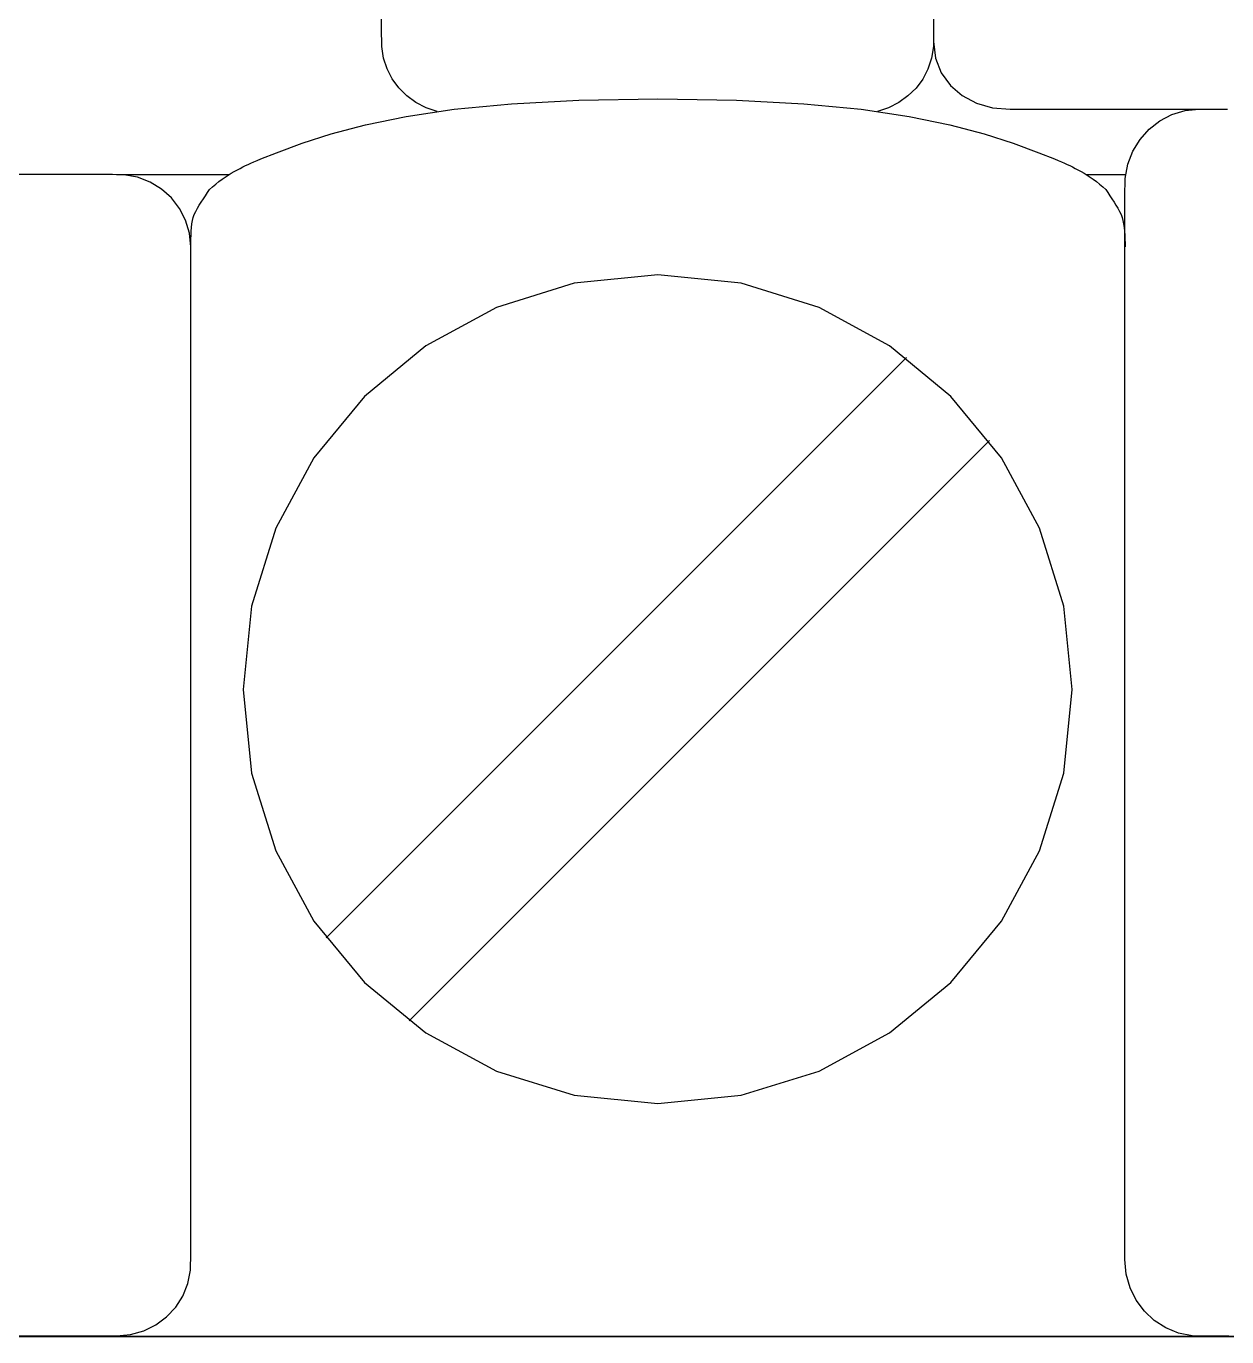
# Model space of a CAD drawing. Extents: x 1 to 47.7, y 0.2 to 35.
# Drawn here: x 36.616 to 37.101, y 10.971 to 11.5 of the extents above; entities that cross this region are included whole.
import ezdxf

# ---------------------------------------------------------------- set-up
doc = ezdxf.new("R2010")
doc.units = 0
doc.header["$MEASUREMENT"] = 0
for name, color, linetype in [('5_1___24__TARGET_LEDS___12', 7, 'CONTINUOUS'), ('6_1__EMPTY_IO_BOARD_POSITI', 7, 'CONTINUOUS'), ('6_2___8__INDEPENDENT_INPUT', 7, 'CONTINUOUS'), ('6_3___8__OPTOISO_INDEPENDE', 7, 'CONTINUOUS'), ('6_4___24__OPTOISO_INDEPEND', 7, 'CONTINUOUS'), ('6_5___8__INDEPENDENT_INPUT', 7, 'CONTINUOUS'), ('6_6___8__INDEPENDENT_INPUT', 7, 'CONTINUOUS'), ('6_7___8__OPTOISO_INDEPENDE', 7, 'CONTINUOUS'), ('6_8___8__OPTOISO_INDEPENDE', 7, 'CONTINUOUS')]:
    doc.layers.add(name, color=color, linetype=linetype)

msp = doc.modelspace()

# ---------------------------------------------------------------- linework, layer by layer
at = {"layer": '5_1___24__TARGET_LEDS___12'}
for points in [[(36.78195, 11.46545), (36.77751, 11.46695), (36.77342, 11.46907), (36.76974, 11.47175), (36.76653, 11.47495), (36.76385, 11.47859), (36.76176, 11.48262), (36.76032, 11.48699), (36.7596, 11.49163), (36.75953, 11.49912), (36.75953, 11.53136)], [(36.98238, 11.53136), (36.98238, 11.49912), (36.9823, 11.49161), (36.98158, 11.48695), (36.98013, 11.48257), (36.97802, 11.47853), (36.97531, 11.47488), (36.97206, 11.4717), (36.96834, 11.46902), (36.96421, 11.46692), (36.95973, 11.46545)], [(36.98238, 11.4937), (36.98319, 11.48694), (36.98552, 11.48099), (36.98916, 11.47593), (36.99394, 11.47186), (36.99967, 11.46884), (37.00617, 11.46697), (37.01325, 11.46633), (37.01749, 11.46633), (37.02841, 11.46633), (37.04334, 11.46633), (37.05961, 11.46633), (37.07454, 11.46633), (37.08546, 11.46633), (37.08969, 11.46633)], [(36.68253, 11.41079), (36.68254, 11.41229), (36.68256, 11.41385), (36.68261, 11.41546), (36.68269, 11.41706), (36.68281, 11.41862), (36.68298, 11.4201), (36.68321, 11.42147), (36.6835, 11.4227), (36.68392, 11.42384), (36.68452, 11.42508), (36.68521, 11.42634), (36.68596, 11.4276), (36.68677, 11.42887), (36.68761, 11.43014), (36.68845, 11.43141), (36.68928, 11.43267), (36.69007, 11.43392), (36.6913, 11.43508), (36.69261, 11.43614), (36.69389, 11.43713), (36.69515, 11.43806), (36.69639, 11.43893), (36.69762, 11.43974), (36.69885, 11.44049), (36.70008, 11.4412), (36.70132, 11.44187), (36.70249, 11.44248), (36.70358, 11.44305), (36.70464, 11.44357), (36.7057, 11.44408), (36.70681, 11.44459), (36.70801, 11.44512), (36.70934, 11.44568), (36.71084, 11.4463), (36.71715, 11.44878), (36.72743, 11.45259), (36.73922, 11.45641), (36.75304, 11.46008), (36.76942, 11.46343), (36.78888, 11.46632), (36.81195, 11.46858), (36.83915, 11.47005), (36.87101, 11.47057), (36.90287, 11.47005), (36.93007, 11.46858), (36.95314, 11.46632), (36.97259, 11.46343), (36.98897, 11.46008), (37.00279, 11.45641), (37.01457, 11.45259), (37.02485, 11.44878), (37.03117, 11.4463), (37.03267, 11.44568), (37.034, 11.44512), (37.03519, 11.44459), (37.0363, 11.44408), (37.03737, 11.44357), (37.03843, 11.44305), (37.03952, 11.44248), (37.04069, 11.44187), (37.04192, 11.4412), (37.04315, 11.44049), (37.04438, 11.43974), (37.04562, 11.43893), (37.04686, 11.43806), (37.04812, 11.43713), (37.0494, 11.43614), (37.05071, 11.43508), (37.05194, 11.43392), (37.05273, 11.43267), (37.05356, 11.43141), (37.0544, 11.43014), (37.05524, 11.42887), (37.05604, 11.4276), (37.0568, 11.42634), (37.05749, 11.42508), (37.05808, 11.42384), (37.05851, 11.4227), (37.05882, 11.42147), (37.05907, 11.4201), (37.05928, 11.41862), (37.05944, 11.41706), (37.05955, 11.41546), (37.05963, 11.41385), (37.05968, 11.41229), (37.05969, 11.41079)], [(37.10156, 10.9711), (37.1003, 10.9711), (37.0985, 10.9711), (37.0964, 10.9711), (37.09423, 10.9711), (37.09225, 10.9711), (37.09069, 10.9711), (37.08979, 10.9711), (37.08678, 10.97124), (37.08124, 10.97234), (37.07612, 10.97442), (37.07151, 10.9774), (37.06751, 10.98116), (37.06423, 10.9856), (37.06176, 10.99062), (37.06021, 10.99613), (37.05966, 11.002), (37.05966, 11.01859), (37.05966, 11.0627), (37.05966, 11.12586), (37.05966, 11.19962), (37.05966, 11.27549), (37.05966, 11.345), (37.05966, 11.3997), (37.05966, 11.43111), (37.0598, 11.43841), (37.06086, 11.44411), (37.06289, 11.44938), (37.06578, 11.45413), (37.06943, 11.45825), (37.07375, 11.46163), (37.07862, 11.46417), (37.08396, 11.46577), (37.08967, 11.46633), (37.09014, 11.46633), (37.0914, 11.46633), (37.0932, 11.46633), (37.09531, 11.46633), (37.09747, 11.46633), (37.09946, 11.46633), (37.10102, 11.46633)], [(36.606, 10.97128), (36.62974, 10.97128), (36.64631, 10.97128), (36.65254, 10.97128), (36.65824, 10.97181), (36.66358, 10.97332), (36.66846, 10.97573), (36.67277, 10.97893), (36.67642, 10.98282), (36.67931, 10.98731), (36.68134, 10.99231), (36.6824, 10.9977), (36.68253, 11.00461), (36.68253, 11.03434), (36.68253, 11.08611), (36.68253, 11.15192), (36.68253, 11.22373), (36.68253, 11.29354), (36.68253, 11.35333), (36.68253, 11.39509), (36.68253, 11.41079), (36.68199, 11.41635), (36.68044, 11.42156), (36.67797, 11.42631), (36.67468, 11.43052), (36.67069, 11.43408), (36.66608, 11.43689), (36.66096, 11.43886), (36.65543, 11.4399), (36.65092, 11.44003), (36.63912, 11.44003), (36.61857, 11.44003), (36.59245, 11.44003)], [(36.65254, 11.44003), (36.69809, 11.44003)], [(37.0439, 11.44003), (37.05969, 11.44003)], [(36.73723, 11.13184), (36.9715, 11.36611)], [(36.77066, 11.09842), (37.00492, 11.33269)], [(36.03925, 10.9711), (36.16509, 10.9711), (36.28646, 10.9711), (36.40295, 10.9711), (36.51408, 10.9711), (36.61943, 10.9711), (36.71854, 10.9711), (36.81096, 10.9711), (36.89627, 10.9711), (36.9361, 10.9711), (36.97399, 10.9711), (37.00988, 10.9711), (37.04371, 10.9711), (37.07542, 10.9711), (37.10496, 10.9711)]]:
    msp.add_lwpolyline(points, dxfattribs=at)
msp.add_lwpolyline([(36.70365, 11.23208), (36.70705, 11.19839), (36.7168, 11.16703), (36.73224, 11.13865), (36.75268, 11.11392), (36.77745, 11.09353), (36.80589, 11.07813), (36.83733, 11.0684), (36.87108, 11.065), (36.90478, 11.0684), (36.93617, 11.07813), (36.96458, 11.09353), (36.98934, 11.11392), (37.00977, 11.13865), (37.02519, 11.16703), (37.03494, 11.19839), (37.03834, 11.23208), (37.03494, 11.26578), (37.02519, 11.2972), (37.00977, 11.32564), (36.98934, 11.35043), (36.96458, 11.37089), (36.93617, 11.38635), (36.90478, 11.39612), (36.87108, 11.39953), (36.83733, 11.39612), (36.80589, 11.38635), (36.77745, 11.37089), (36.75268, 11.35043), (36.73224, 11.32564), (36.7168, 11.2972), (36.70705, 11.26578)], close=True, dxfattribs=at)
at = {"layer": '6_1__EMPTY_IO_BOARD_POSITI'}
msp.add_lwpolyline([(37.13742, 10.97086), (37.09912, 10.97086), (37.05647, 10.97086), (37.00963, 10.97086), (36.95874, 10.97086), (36.90396, 10.97086), (36.84544, 10.97086), (36.78334, 10.97086), (36.7178, 10.97086), (36.64899, 10.97086), (36.57705, 10.97086), (36.50214, 10.97086), (36.4244, 10.97086), (36.344, 10.97086), (36.26109, 10.97086), (36.17581, 10.97086), (36.08833, 10.97086)], dxfattribs=at)
at = {"layer": '6_2___8__INDEPENDENT_INPUT'}
for points in [[(36.78195, 11.46545), (36.77751, 11.46695), (36.77342, 11.46907), (36.76974, 11.47175), (36.76653, 11.47495), (36.76385, 11.47859), (36.76176, 11.48262), (36.76032, 11.48699), (36.7596, 11.49163), (36.75953, 11.49912), (36.75953, 11.53136)], [(36.98238, 11.53136), (36.98238, 11.49912), (36.9823, 11.49161), (36.98158, 11.48695), (36.98013, 11.48257), (36.97802, 11.47853), (36.97531, 11.47488), (36.97206, 11.4717), (36.96834, 11.46902), (36.96421, 11.46692), (36.95973, 11.46545)], [(36.98238, 11.4937), (36.98319, 11.48694), (36.98552, 11.48099), (36.98916, 11.47593), (36.99394, 11.47186), (36.99967, 11.46884), (37.00617, 11.46697), (37.01325, 11.46633), (37.01749, 11.46633), (37.02841, 11.46633), (37.04334, 11.46633), (37.05961, 11.46633), (37.07454, 11.46633), (37.08546, 11.46633), (37.08969, 11.46633)], [(36.68253, 11.41079), (36.68254, 11.41229), (36.68256, 11.41385), (36.68261, 11.41546), (36.68269, 11.41706), (36.68281, 11.41862), (36.68298, 11.4201), (36.68321, 11.42147), (36.6835, 11.4227), (36.68392, 11.42384), (36.68452, 11.42508), (36.68521, 11.42634), (36.68596, 11.4276), (36.68677, 11.42887), (36.68761, 11.43014), (36.68845, 11.43141), (36.68928, 11.43267), (36.69007, 11.43392), (36.6913, 11.43508), (36.69261, 11.43614), (36.69389, 11.43713), (36.69515, 11.43806), (36.69639, 11.43893), (36.69762, 11.43974), (36.69885, 11.44049), (36.70008, 11.4412), (36.70132, 11.44187), (36.70249, 11.44248), (36.70358, 11.44305), (36.70464, 11.44357), (36.7057, 11.44408), (36.70681, 11.44459), (36.70801, 11.44512), (36.70934, 11.44568), (36.71084, 11.4463), (36.71715, 11.44878), (36.72743, 11.45259), (36.73922, 11.45641), (36.75304, 11.46008), (36.76942, 11.46343), (36.78888, 11.46632), (36.81195, 11.46858), (36.83915, 11.47005), (36.87101, 11.47057), (36.90287, 11.47005), (36.93007, 11.46858), (36.95314, 11.46632), (36.97259, 11.46343), (36.98897, 11.46008), (37.00279, 11.45641), (37.01457, 11.45259), (37.02485, 11.44878), (37.03117, 11.4463), (37.03267, 11.44568), (37.034, 11.44512), (37.03519, 11.44459), (37.0363, 11.44408), (37.03737, 11.44357), (37.03843, 11.44305), (37.03952, 11.44248), (37.04069, 11.44187), (37.04192, 11.4412), (37.04315, 11.44049), (37.04438, 11.43974), (37.04562, 11.43893), (37.04686, 11.43806), (37.04812, 11.43713), (37.0494, 11.43614), (37.05071, 11.43508), (37.05194, 11.43392), (37.05273, 11.43267), (37.05356, 11.43141), (37.0544, 11.43014), (37.05524, 11.42887), (37.05604, 11.4276), (37.0568, 11.42634), (37.05749, 11.42508), (37.05808, 11.42384), (37.05851, 11.4227), (37.05882, 11.42147), (37.05907, 11.4201), (37.05928, 11.41862), (37.05944, 11.41706), (37.05955, 11.41546), (37.05963, 11.41385), (37.05968, 11.41229), (37.05969, 11.41079)], [(37.10156, 10.9711), (37.1003, 10.9711), (37.0985, 10.9711), (37.0964, 10.9711), (37.09423, 10.9711), (37.09225, 10.9711), (37.09069, 10.9711), (37.08979, 10.9711), (37.08678, 10.97124), (37.08124, 10.97234), (37.07612, 10.97442), (37.07151, 10.9774), (37.06751, 10.98116), (37.06423, 10.9856), (37.06176, 10.99062), (37.06021, 10.99613), (37.05966, 11.002), (37.05966, 11.01859), (37.05966, 11.0627), (37.05966, 11.12586), (37.05966, 11.19962), (37.05966, 11.27549), (37.05966, 11.345), (37.05966, 11.3997), (37.05966, 11.43111), (37.0598, 11.43841), (37.06086, 11.44411), (37.06289, 11.44938), (37.06578, 11.45413), (37.06943, 11.45825), (37.07375, 11.46163), (37.07862, 11.46417), (37.08396, 11.46577), (37.08967, 11.46633), (37.09014, 11.46633), (37.0914, 11.46633), (37.0932, 11.46633), (37.09531, 11.46633), (37.09747, 11.46633), (37.09946, 11.46633), (37.10102, 11.46633)], [(36.606, 10.97128), (36.62974, 10.97128), (36.64631, 10.97128), (36.65254, 10.97128), (36.65824, 10.97181), (36.66358, 10.97332), (36.66846, 10.97573), (36.67277, 10.97893), (36.67642, 10.98282), (36.67931, 10.98731), (36.68134, 10.99231), (36.6824, 10.9977), (36.68253, 11.00461), (36.68253, 11.03434), (36.68253, 11.08611), (36.68253, 11.15192), (36.68253, 11.22373), (36.68253, 11.29354), (36.68253, 11.35333), (36.68253, 11.39509), (36.68253, 11.41079), (36.68199, 11.41635), (36.68044, 11.42156), (36.67797, 11.42631), (36.67468, 11.43052), (36.67069, 11.43408), (36.66608, 11.43689), (36.66096, 11.43886), (36.65543, 11.4399), (36.65092, 11.44003), (36.63912, 11.44003), (36.61857, 11.44003), (36.59245, 11.44003)], [(36.65254, 11.44003), (36.69809, 11.44003)], [(37.0439, 11.44003), (37.05969, 11.44003)], [(36.73723, 11.13184), (36.9715, 11.36611)], [(36.77066, 11.09842), (37.00492, 11.33269)], [(36.03925, 10.9711), (36.16509, 10.9711), (36.28646, 10.9711), (36.40295, 10.9711), (36.51408, 10.9711), (36.61943, 10.9711), (36.71854, 10.9711), (36.81096, 10.9711), (36.89627, 10.9711), (36.9361, 10.9711), (36.97399, 10.9711), (37.00988, 10.9711), (37.04371, 10.9711), (37.07542, 10.9711), (37.10496, 10.9711)]]:
    msp.add_lwpolyline(points, dxfattribs=at)
msp.add_lwpolyline([(36.70365, 11.23208), (36.70705, 11.19839), (36.7168, 11.16703), (36.73224, 11.13865), (36.75268, 11.11392), (36.77745, 11.09353), (36.80589, 11.07813), (36.83733, 11.0684), (36.87108, 11.065), (36.90478, 11.0684), (36.93617, 11.07813), (36.96458, 11.09353), (36.98934, 11.11392), (37.00977, 11.13865), (37.02519, 11.16703), (37.03494, 11.19839), (37.03834, 11.23208), (37.03494, 11.26578), (37.02519, 11.2972), (37.00977, 11.32564), (36.98934, 11.35043), (36.96458, 11.37089), (36.93617, 11.38635), (36.90478, 11.39612), (36.87108, 11.39953), (36.83733, 11.39612), (36.80589, 11.38635), (36.77745, 11.37089), (36.75268, 11.35043), (36.73224, 11.32564), (36.7168, 11.2972), (36.70705, 11.26578)], close=True, dxfattribs=at)
at = {"layer": '6_3___8__OPTOISO_INDEPENDE'}
for points in [[(36.78195, 11.46545), (36.77751, 11.46695), (36.77342, 11.46907), (36.76974, 11.47175), (36.76653, 11.47495), (36.76385, 11.47859), (36.76176, 11.48262), (36.76032, 11.48699), (36.7596, 11.49163), (36.75953, 11.49912), (36.75953, 11.53136)], [(36.98238, 11.53136), (36.98238, 11.49912), (36.9823, 11.49161), (36.98158, 11.48695), (36.98013, 11.48257), (36.97802, 11.47853), (36.97531, 11.47488), (36.97206, 11.4717), (36.96834, 11.46902), (36.96421, 11.46692), (36.95973, 11.46545)], [(36.98238, 11.4937), (36.98319, 11.48694), (36.98552, 11.48099), (36.98916, 11.47593), (36.99394, 11.47186), (36.99967, 11.46884), (37.00617, 11.46697), (37.01325, 11.46633), (37.01749, 11.46633), (37.02841, 11.46633), (37.04334, 11.46633), (37.05961, 11.46633), (37.07454, 11.46633), (37.08546, 11.46633), (37.08969, 11.46633)], [(36.68253, 11.41079), (36.68254, 11.41229), (36.68256, 11.41385), (36.68261, 11.41546), (36.68269, 11.41706), (36.68281, 11.41862), (36.68298, 11.4201), (36.68321, 11.42147), (36.6835, 11.4227), (36.68392, 11.42384), (36.68452, 11.42508), (36.68521, 11.42634), (36.68596, 11.4276), (36.68677, 11.42887), (36.68761, 11.43014), (36.68845, 11.43141), (36.68928, 11.43267), (36.69007, 11.43392), (36.6913, 11.43508), (36.69261, 11.43614), (36.69389, 11.43713), (36.69515, 11.43806), (36.69639, 11.43893), (36.69762, 11.43974), (36.69885, 11.44049), (36.70008, 11.4412), (36.70132, 11.44187), (36.70249, 11.44248), (36.70358, 11.44305), (36.70464, 11.44357), (36.7057, 11.44408), (36.70681, 11.44459), (36.70801, 11.44512), (36.70934, 11.44568), (36.71084, 11.4463), (36.71715, 11.44878), (36.72743, 11.45259), (36.73922, 11.45641), (36.75304, 11.46008), (36.76942, 11.46343), (36.78888, 11.46632), (36.81195, 11.46858), (36.83915, 11.47005), (36.87101, 11.47057), (36.90287, 11.47005), (36.93007, 11.46858), (36.95314, 11.46632), (36.97259, 11.46343), (36.98897, 11.46008), (37.00279, 11.45641), (37.01457, 11.45259), (37.02485, 11.44878), (37.03117, 11.4463), (37.03267, 11.44568), (37.034, 11.44512), (37.03519, 11.44459), (37.0363, 11.44408), (37.03737, 11.44357), (37.03843, 11.44305), (37.03952, 11.44248), (37.04069, 11.44187), (37.04192, 11.4412), (37.04315, 11.44049), (37.04438, 11.43974), (37.04562, 11.43893), (37.04686, 11.43806), (37.04812, 11.43713), (37.0494, 11.43614), (37.05071, 11.43508), (37.05194, 11.43392), (37.05273, 11.43267), (37.05356, 11.43141), (37.0544, 11.43014), (37.05524, 11.42887), (37.05604, 11.4276), (37.0568, 11.42634), (37.05749, 11.42508), (37.05808, 11.42384), (37.05851, 11.4227), (37.05882, 11.42147), (37.05907, 11.4201), (37.05928, 11.41862), (37.05944, 11.41706), (37.05955, 11.41546), (37.05963, 11.41385), (37.05968, 11.41229), (37.05969, 11.41079)], [(37.10156, 10.9711), (37.1003, 10.9711), (37.0985, 10.9711), (37.0964, 10.9711), (37.09423, 10.9711), (37.09225, 10.9711), (37.09069, 10.9711), (37.08979, 10.9711), (37.08678, 10.97124), (37.08124, 10.97234), (37.07612, 10.97442), (37.07151, 10.9774), (37.06751, 10.98116), (37.06423, 10.9856), (37.06176, 10.99062), (37.06021, 10.99613), (37.05966, 11.002), (37.05966, 11.01859), (37.05966, 11.0627), (37.05966, 11.12586), (37.05966, 11.19962), (37.05966, 11.27549), (37.05966, 11.345), (37.05966, 11.3997), (37.05966, 11.43111), (37.0598, 11.43841), (37.06086, 11.44411), (37.06289, 11.44938), (37.06578, 11.45413), (37.06943, 11.45825), (37.07375, 11.46163), (37.07862, 11.46417), (37.08396, 11.46577), (37.08967, 11.46633), (37.09014, 11.46633), (37.0914, 11.46633), (37.0932, 11.46633), (37.09531, 11.46633), (37.09747, 11.46633), (37.09946, 11.46633), (37.10102, 11.46633)], [(36.606, 10.97128), (36.62974, 10.97128), (36.64631, 10.97128), (36.65254, 10.97128), (36.65824, 10.97181), (36.66358, 10.97332), (36.66846, 10.97573), (36.67277, 10.97893), (36.67642, 10.98282), (36.67931, 10.98731), (36.68134, 10.99231), (36.6824, 10.9977), (36.68253, 11.00461), (36.68253, 11.03434), (36.68253, 11.08611), (36.68253, 11.15192), (36.68253, 11.22373), (36.68253, 11.29354), (36.68253, 11.35333), (36.68253, 11.39509), (36.68253, 11.41079), (36.68199, 11.41635), (36.68044, 11.42156), (36.67797, 11.42631), (36.67468, 11.43052), (36.67069, 11.43408), (36.66608, 11.43689), (36.66096, 11.43886), (36.65543, 11.4399), (36.65092, 11.44003), (36.63912, 11.44003), (36.61857, 11.44003), (36.59245, 11.44003)], [(36.65254, 11.44003), (36.69809, 11.44003)], [(37.0439, 11.44003), (37.05969, 11.44003)], [(36.73723, 11.13184), (36.9715, 11.36611)], [(36.77066, 11.09842), (37.00492, 11.33269)], [(36.03925, 10.9711), (36.16509, 10.9711), (36.28646, 10.9711), (36.40295, 10.9711), (36.51408, 10.9711), (36.61943, 10.9711), (36.71854, 10.9711), (36.81096, 10.9711), (36.89627, 10.9711), (36.9361, 10.9711), (36.97399, 10.9711), (37.00988, 10.9711), (37.04371, 10.9711), (37.07542, 10.9711), (37.10496, 10.9711)]]:
    msp.add_lwpolyline(points, dxfattribs=at)
msp.add_lwpolyline([(36.70365, 11.23208), (36.70705, 11.19839), (36.7168, 11.16703), (36.73224, 11.13865), (36.75268, 11.11392), (36.77745, 11.09353), (36.80589, 11.07813), (36.83733, 11.0684), (36.87108, 11.065), (36.90478, 11.0684), (36.93617, 11.07813), (36.96458, 11.09353), (36.98934, 11.11392), (37.00977, 11.13865), (37.02519, 11.16703), (37.03494, 11.19839), (37.03834, 11.23208), (37.03494, 11.26578), (37.02519, 11.2972), (37.00977, 11.32564), (36.98934, 11.35043), (36.96458, 11.37089), (36.93617, 11.38635), (36.90478, 11.39612), (36.87108, 11.39953), (36.83733, 11.39612), (36.80589, 11.38635), (36.77745, 11.37089), (36.75268, 11.35043), (36.73224, 11.32564), (36.7168, 11.2972), (36.70705, 11.26578)], close=True, dxfattribs=at)
at = {"layer": '6_4___24__OPTOISO_INDEPEND'}
for points in [[(36.78195, 11.46545), (36.77751, 11.46695), (36.77342, 11.46907), (36.76974, 11.47175), (36.76653, 11.47495), (36.76385, 11.47859), (36.76176, 11.48262), (36.76032, 11.48699), (36.7596, 11.49163), (36.75953, 11.49912), (36.75953, 11.53136)], [(36.98238, 11.53136), (36.98238, 11.49912), (36.9823, 11.49161), (36.98158, 11.48695), (36.98013, 11.48257), (36.97802, 11.47853), (36.97531, 11.47488), (36.97206, 11.4717), (36.96834, 11.46902), (36.96421, 11.46692), (36.95973, 11.46545)], [(36.98238, 11.4937), (36.98319, 11.48694), (36.98552, 11.48099), (36.98916, 11.47593), (36.99394, 11.47186), (36.99967, 11.46884), (37.00617, 11.46697), (37.01325, 11.46633), (37.01749, 11.46633), (37.02841, 11.46633), (37.04334, 11.46633), (37.05961, 11.46633), (37.07454, 11.46633), (37.08546, 11.46633), (37.08969, 11.46633)], [(36.68253, 11.41079), (36.68254, 11.41229), (36.68256, 11.41385), (36.68261, 11.41546), (36.68269, 11.41706), (36.68281, 11.41862), (36.68298, 11.4201), (36.68321, 11.42147), (36.6835, 11.4227), (36.68392, 11.42384), (36.68452, 11.42508), (36.68521, 11.42634), (36.68596, 11.4276), (36.68677, 11.42887), (36.68761, 11.43014), (36.68845, 11.43141), (36.68928, 11.43267), (36.69007, 11.43392), (36.6913, 11.43508), (36.69261, 11.43614), (36.69389, 11.43713), (36.69515, 11.43806), (36.69639, 11.43893), (36.69762, 11.43974), (36.69885, 11.44049), (36.70008, 11.4412), (36.70132, 11.44187), (36.70249, 11.44248), (36.70358, 11.44305), (36.70464, 11.44357), (36.7057, 11.44408), (36.70681, 11.44459), (36.70801, 11.44512), (36.70934, 11.44568), (36.71084, 11.4463), (36.71715, 11.44878), (36.72743, 11.45259), (36.73922, 11.45641), (36.75304, 11.46008), (36.76942, 11.46343), (36.78888, 11.46632), (36.81195, 11.46858), (36.83915, 11.47005), (36.87101, 11.47057), (36.90287, 11.47005), (36.93007, 11.46858), (36.95314, 11.46632), (36.97259, 11.46343), (36.98897, 11.46008), (37.00279, 11.45641), (37.01457, 11.45259), (37.02485, 11.44878), (37.03117, 11.4463), (37.03267, 11.44568), (37.034, 11.44512), (37.03519, 11.44459), (37.0363, 11.44408), (37.03737, 11.44357), (37.03843, 11.44305), (37.03952, 11.44248), (37.04069, 11.44187), (37.04192, 11.4412), (37.04315, 11.44049), (37.04438, 11.43974), (37.04562, 11.43893), (37.04686, 11.43806), (37.04812, 11.43713), (37.0494, 11.43614), (37.05071, 11.43508), (37.05194, 11.43392), (37.05273, 11.43267), (37.05356, 11.43141), (37.0544, 11.43014), (37.05524, 11.42887), (37.05604, 11.4276), (37.0568, 11.42634), (37.05749, 11.42508), (37.05808, 11.42384), (37.05851, 11.4227), (37.05882, 11.42147), (37.05907, 11.4201), (37.05928, 11.41862), (37.05944, 11.41706), (37.05955, 11.41546), (37.05963, 11.41385), (37.05968, 11.41229), (37.05969, 11.41079)], [(37.10156, 10.9711), (37.1003, 10.9711), (37.0985, 10.9711), (37.0964, 10.9711), (37.09423, 10.9711), (37.09225, 10.9711), (37.09069, 10.9711), (37.08979, 10.9711), (37.08678, 10.97124), (37.08124, 10.97234), (37.07612, 10.97442), (37.07151, 10.9774), (37.06751, 10.98116), (37.06423, 10.9856), (37.06176, 10.99062), (37.06021, 10.99613), (37.05966, 11.002), (37.05966, 11.01859), (37.05966, 11.0627), (37.05966, 11.12586), (37.05966, 11.19962), (37.05966, 11.27549), (37.05966, 11.345), (37.05966, 11.3997), (37.05966, 11.43111), (37.0598, 11.43841), (37.06086, 11.44411), (37.06289, 11.44938), (37.06578, 11.45413), (37.06943, 11.45825), (37.07375, 11.46163), (37.07862, 11.46417), (37.08396, 11.46577), (37.08967, 11.46633), (37.09014, 11.46633), (37.0914, 11.46633), (37.0932, 11.46633), (37.09531, 11.46633), (37.09747, 11.46633), (37.09946, 11.46633), (37.10102, 11.46633)], [(36.606, 10.97128), (36.62974, 10.97128), (36.64631, 10.97128), (36.65254, 10.97128), (36.65824, 10.97181), (36.66358, 10.97332), (36.66846, 10.97573), (36.67277, 10.97893), (36.67642, 10.98282), (36.67931, 10.98731), (36.68134, 10.99231), (36.6824, 10.9977), (36.68253, 11.00461), (36.68253, 11.03434), (36.68253, 11.08611), (36.68253, 11.15192), (36.68253, 11.22373), (36.68253, 11.29354), (36.68253, 11.35333), (36.68253, 11.39509), (36.68253, 11.41079), (36.68199, 11.41635), (36.68044, 11.42156), (36.67797, 11.42631), (36.67468, 11.43052), (36.67069, 11.43408), (36.66608, 11.43689), (36.66096, 11.43886), (36.65543, 11.4399), (36.65092, 11.44003), (36.63912, 11.44003), (36.61857, 11.44003), (36.59245, 11.44003)], [(36.65254, 11.44003), (36.69809, 11.44003)], [(37.0439, 11.44003), (37.05969, 11.44003)], [(36.73723, 11.13184), (36.9715, 11.36611)], [(36.77066, 11.09842), (37.00492, 11.33269)], [(36.03925, 10.9711), (36.16509, 10.9711), (36.28646, 10.9711), (36.40295, 10.9711), (36.51408, 10.9711), (36.61943, 10.9711), (36.71854, 10.9711), (36.81096, 10.9711), (36.89627, 10.9711), (36.9361, 10.9711), (36.97399, 10.9711), (37.00988, 10.9711), (37.04371, 10.9711), (37.07542, 10.9711), (37.10496, 10.9711)]]:
    msp.add_lwpolyline(points, dxfattribs=at)
msp.add_lwpolyline([(36.70365, 11.23208), (36.70705, 11.19839), (36.7168, 11.16703), (36.73224, 11.13865), (36.75268, 11.11392), (36.77745, 11.09353), (36.80589, 11.07813), (36.83733, 11.0684), (36.87108, 11.065), (36.90478, 11.0684), (36.93617, 11.07813), (36.96458, 11.09353), (36.98934, 11.11392), (37.00977, 11.13865), (37.02519, 11.16703), (37.03494, 11.19839), (37.03834, 11.23208), (37.03494, 11.26578), (37.02519, 11.2972), (37.00977, 11.32564), (36.98934, 11.35043), (36.96458, 11.37089), (36.93617, 11.38635), (36.90478, 11.39612), (36.87108, 11.39953), (36.83733, 11.39612), (36.80589, 11.38635), (36.77745, 11.37089), (36.75268, 11.35043), (36.73224, 11.32564), (36.7168, 11.2972), (36.70705, 11.26578)], close=True, dxfattribs=at)
at = {"layer": '6_5___8__INDEPENDENT_INPUT'}
for points in [[(36.78195, 11.46545), (36.77751, 11.46695), (36.77342, 11.46907), (36.76974, 11.47175), (36.76653, 11.47495), (36.76385, 11.47859), (36.76176, 11.48262), (36.76032, 11.48699), (36.7596, 11.49163), (36.75953, 11.49912), (36.75953, 11.53136)], [(36.98238, 11.53136), (36.98238, 11.49912), (36.9823, 11.49161), (36.98158, 11.48695), (36.98013, 11.48257), (36.97802, 11.47853), (36.97531, 11.47488), (36.97206, 11.4717), (36.96834, 11.46902), (36.96421, 11.46692), (36.95973, 11.46545)], [(36.98238, 11.4937), (36.98319, 11.48694), (36.98552, 11.48099), (36.98916, 11.47593), (36.99394, 11.47186), (36.99967, 11.46884), (37.00617, 11.46697), (37.01325, 11.46633), (37.01749, 11.46633), (37.02841, 11.46633), (37.04334, 11.46633), (37.05961, 11.46633), (37.07454, 11.46633), (37.08546, 11.46633), (37.08969, 11.46633)], [(36.68253, 11.41079), (36.68254, 11.41229), (36.68256, 11.41385), (36.68261, 11.41546), (36.68269, 11.41706), (36.68281, 11.41862), (36.68298, 11.4201), (36.68321, 11.42147), (36.6835, 11.4227), (36.68392, 11.42384), (36.68452, 11.42508), (36.68521, 11.42634), (36.68596, 11.4276), (36.68677, 11.42887), (36.68761, 11.43014), (36.68845, 11.43141), (36.68928, 11.43267), (36.69007, 11.43392), (36.6913, 11.43508), (36.69261, 11.43614), (36.69389, 11.43713), (36.69515, 11.43806), (36.69639, 11.43893), (36.69762, 11.43974), (36.69885, 11.44049), (36.70008, 11.4412), (36.70132, 11.44187), (36.70249, 11.44248), (36.70358, 11.44305), (36.70464, 11.44357), (36.7057, 11.44408), (36.70681, 11.44459), (36.70801, 11.44512), (36.70934, 11.44568), (36.71084, 11.4463), (36.71715, 11.44878), (36.72743, 11.45259), (36.73922, 11.45641), (36.75304, 11.46008), (36.76942, 11.46343), (36.78888, 11.46632), (36.81195, 11.46858), (36.83915, 11.47005), (36.87101, 11.47057), (36.90287, 11.47005), (36.93007, 11.46858), (36.95314, 11.46632), (36.97259, 11.46343), (36.98897, 11.46008), (37.00279, 11.45641), (37.01457, 11.45259), (37.02485, 11.44878), (37.03117, 11.4463), (37.03267, 11.44568), (37.034, 11.44512), (37.03519, 11.44459), (37.0363, 11.44408), (37.03737, 11.44357), (37.03843, 11.44305), (37.03952, 11.44248), (37.04069, 11.44187), (37.04192, 11.4412), (37.04315, 11.44049), (37.04438, 11.43974), (37.04562, 11.43893), (37.04686, 11.43806), (37.04812, 11.43713), (37.0494, 11.43614), (37.05071, 11.43508), (37.05194, 11.43392), (37.05273, 11.43267), (37.05356, 11.43141), (37.0544, 11.43014), (37.05524, 11.42887), (37.05604, 11.4276), (37.0568, 11.42634), (37.05749, 11.42508), (37.05808, 11.42384), (37.05851, 11.4227), (37.05882, 11.42147), (37.05907, 11.4201), (37.05928, 11.41862), (37.05944, 11.41706), (37.05955, 11.41546), (37.05963, 11.41385), (37.05968, 11.41229), (37.05969, 11.41079)], [(37.10156, 10.9711), (37.1003, 10.9711), (37.0985, 10.9711), (37.0964, 10.9711), (37.09423, 10.9711), (37.09225, 10.9711), (37.09069, 10.9711), (37.08979, 10.9711), (37.08678, 10.97124), (37.08124, 10.97234), (37.07612, 10.97442), (37.07151, 10.9774), (37.06751, 10.98116), (37.06423, 10.9856), (37.06176, 10.99062), (37.06021, 10.99613), (37.05966, 11.002), (37.05966, 11.01859), (37.05966, 11.0627), (37.05966, 11.12586), (37.05966, 11.19962), (37.05966, 11.27549), (37.05966, 11.345), (37.05966, 11.3997), (37.05966, 11.43111), (37.0598, 11.43841), (37.06086, 11.44411), (37.06289, 11.44938), (37.06578, 11.45413), (37.06943, 11.45825), (37.07375, 11.46163), (37.07862, 11.46417), (37.08396, 11.46577), (37.08967, 11.46633), (37.09014, 11.46633), (37.0914, 11.46633), (37.0932, 11.46633), (37.09531, 11.46633), (37.09747, 11.46633), (37.09946, 11.46633), (37.10102, 11.46633)], [(36.606, 10.97128), (36.62974, 10.97128), (36.64631, 10.97128), (36.65254, 10.97128), (36.65824, 10.97181), (36.66358, 10.97332), (36.66846, 10.97573), (36.67277, 10.97893), (36.67642, 10.98282), (36.67931, 10.98731), (36.68134, 10.99231), (36.6824, 10.9977), (36.68253, 11.00461), (36.68253, 11.03434), (36.68253, 11.08611), (36.68253, 11.15192), (36.68253, 11.22373), (36.68253, 11.29354), (36.68253, 11.35333), (36.68253, 11.39509), (36.68253, 11.41079), (36.68199, 11.41635), (36.68044, 11.42156), (36.67797, 11.42631), (36.67468, 11.43052), (36.67069, 11.43408), (36.66608, 11.43689), (36.66096, 11.43886), (36.65543, 11.4399), (36.65092, 11.44003), (36.63912, 11.44003), (36.61857, 11.44003), (36.59245, 11.44003)], [(36.65254, 11.44003), (36.69809, 11.44003)], [(37.0439, 11.44003), (37.05969, 11.44003)], [(36.73723, 11.13184), (36.9715, 11.36611)], [(36.77066, 11.09842), (37.00492, 11.33269)], [(36.03925, 10.9711), (36.16509, 10.9711), (36.28646, 10.9711), (36.40295, 10.9711), (36.51408, 10.9711), (36.61943, 10.9711), (36.71854, 10.9711), (36.81096, 10.9711), (36.89627, 10.9711), (36.9361, 10.9711), (36.97399, 10.9711), (37.00988, 10.9711), (37.04371, 10.9711), (37.07542, 10.9711), (37.10496, 10.9711)]]:
    msp.add_lwpolyline(points, dxfattribs=at)
msp.add_lwpolyline([(36.70365, 11.23208), (36.70705, 11.19839), (36.7168, 11.16703), (36.73224, 11.13865), (36.75268, 11.11392), (36.77745, 11.09353), (36.80589, 11.07813), (36.83733, 11.0684), (36.87108, 11.065), (36.90478, 11.0684), (36.93617, 11.07813), (36.96458, 11.09353), (36.98934, 11.11392), (37.00977, 11.13865), (37.02519, 11.16703), (37.03494, 11.19839), (37.03834, 11.23208), (37.03494, 11.26578), (37.02519, 11.2972), (37.00977, 11.32564), (36.98934, 11.35043), (36.96458, 11.37089), (36.93617, 11.38635), (36.90478, 11.39612), (36.87108, 11.39953), (36.83733, 11.39612), (36.80589, 11.38635), (36.77745, 11.37089), (36.75268, 11.35043), (36.73224, 11.32564), (36.7168, 11.2972), (36.70705, 11.26578)], close=True, dxfattribs=at)
at = {"layer": '6_6___8__INDEPENDENT_INPUT'}
for points in [[(36.78195, 11.46545), (36.77751, 11.46695), (36.77342, 11.46907), (36.76974, 11.47175), (36.76653, 11.47495), (36.76385, 11.47859), (36.76176, 11.48262), (36.76032, 11.48699), (36.7596, 11.49163), (36.75953, 11.49912), (36.75953, 11.53136)], [(36.98238, 11.53136), (36.98238, 11.49912), (36.9823, 11.49161), (36.98158, 11.48695), (36.98013, 11.48257), (36.97802, 11.47853), (36.97531, 11.47488), (36.97206, 11.4717), (36.96834, 11.46902), (36.96421, 11.46692), (36.95973, 11.46545)], [(36.98238, 11.4937), (36.98319, 11.48694), (36.98552, 11.48099), (36.98916, 11.47593), (36.99394, 11.47186), (36.99967, 11.46884), (37.00617, 11.46697), (37.01325, 11.46633), (37.01749, 11.46633), (37.02841, 11.46633), (37.04334, 11.46633), (37.05961, 11.46633), (37.07454, 11.46633), (37.08546, 11.46633), (37.08969, 11.46633)], [(36.68253, 11.41079), (36.68254, 11.41229), (36.68256, 11.41385), (36.68261, 11.41546), (36.68269, 11.41706), (36.68281, 11.41862), (36.68298, 11.4201), (36.68321, 11.42147), (36.6835, 11.4227), (36.68392, 11.42384), (36.68452, 11.42508), (36.68521, 11.42634), (36.68596, 11.4276), (36.68677, 11.42887), (36.68761, 11.43014), (36.68845, 11.43141), (36.68928, 11.43267), (36.69007, 11.43392), (36.6913, 11.43508), (36.69261, 11.43614), (36.69389, 11.43713), (36.69515, 11.43806), (36.69639, 11.43893), (36.69762, 11.43974), (36.69885, 11.44049), (36.70008, 11.4412), (36.70132, 11.44187), (36.70249, 11.44248), (36.70358, 11.44305), (36.70464, 11.44357), (36.7057, 11.44408), (36.70681, 11.44459), (36.70801, 11.44512), (36.70934, 11.44568), (36.71084, 11.4463), (36.71715, 11.44878), (36.72743, 11.45259), (36.73922, 11.45641), (36.75304, 11.46008), (36.76942, 11.46343), (36.78888, 11.46632), (36.81195, 11.46858), (36.83915, 11.47005), (36.87101, 11.47057), (36.90287, 11.47005), (36.93007, 11.46858), (36.95314, 11.46632), (36.97259, 11.46343), (36.98897, 11.46008), (37.00279, 11.45641), (37.01457, 11.45259), (37.02485, 11.44878), (37.03117, 11.4463), (37.03267, 11.44568), (37.034, 11.44512), (37.03519, 11.44459), (37.0363, 11.44408), (37.03737, 11.44357), (37.03843, 11.44305), (37.03952, 11.44248), (37.04069, 11.44187), (37.04192, 11.4412), (37.04315, 11.44049), (37.04438, 11.43974), (37.04562, 11.43893), (37.04686, 11.43806), (37.04812, 11.43713), (37.0494, 11.43614), (37.05071, 11.43508), (37.05194, 11.43392), (37.05273, 11.43267), (37.05356, 11.43141), (37.0544, 11.43014), (37.05524, 11.42887), (37.05604, 11.4276), (37.0568, 11.42634), (37.05749, 11.42508), (37.05808, 11.42384), (37.05851, 11.4227), (37.05882, 11.42147), (37.05907, 11.4201), (37.05928, 11.41862), (37.05944, 11.41706), (37.05955, 11.41546), (37.05963, 11.41385), (37.05968, 11.41229), (37.05969, 11.41079)], [(37.10156, 10.9711), (37.1003, 10.9711), (37.0985, 10.9711), (37.0964, 10.9711), (37.09423, 10.9711), (37.09225, 10.9711), (37.09069, 10.9711), (37.08979, 10.9711), (37.08678, 10.97124), (37.08124, 10.97234), (37.07612, 10.97442), (37.07151, 10.9774), (37.06751, 10.98116), (37.06423, 10.9856), (37.06176, 10.99062), (37.06021, 10.99613), (37.05966, 11.002), (37.05966, 11.01859), (37.05966, 11.0627), (37.05966, 11.12586), (37.05966, 11.19962), (37.05966, 11.27549), (37.05966, 11.345), (37.05966, 11.3997), (37.05966, 11.43111), (37.0598, 11.43841), (37.06086, 11.44411), (37.06289, 11.44938), (37.06578, 11.45413), (37.06943, 11.45825), (37.07375, 11.46163), (37.07862, 11.46417), (37.08396, 11.46577), (37.08967, 11.46633), (37.09014, 11.46633), (37.0914, 11.46633), (37.0932, 11.46633), (37.09531, 11.46633), (37.09747, 11.46633), (37.09946, 11.46633), (37.10102, 11.46633)], [(36.606, 10.97128), (36.62974, 10.97128), (36.64631, 10.97128), (36.65254, 10.97128), (36.65824, 10.97181), (36.66358, 10.97332), (36.66846, 10.97573), (36.67277, 10.97893), (36.67642, 10.98282), (36.67931, 10.98731), (36.68134, 10.99231), (36.6824, 10.9977), (36.68253, 11.00461), (36.68253, 11.03434), (36.68253, 11.08611), (36.68253, 11.15192), (36.68253, 11.22373), (36.68253, 11.29354), (36.68253, 11.35333), (36.68253, 11.39509), (36.68253, 11.41079), (36.68199, 11.41635), (36.68044, 11.42156), (36.67797, 11.42631), (36.67468, 11.43052), (36.67069, 11.43408), (36.66608, 11.43689), (36.66096, 11.43886), (36.65543, 11.4399), (36.65092, 11.44003), (36.63912, 11.44003), (36.61857, 11.44003), (36.59245, 11.44003)], [(36.65254, 11.44003), (36.69809, 11.44003)], [(37.0439, 11.44003), (37.05969, 11.44003)], [(36.73723, 11.13184), (36.9715, 11.36611)], [(36.77066, 11.09842), (37.00492, 11.33269)], [(36.03925, 10.9711), (36.16509, 10.9711), (36.28646, 10.9711), (36.40295, 10.9711), (36.51408, 10.9711), (36.61943, 10.9711), (36.71854, 10.9711), (36.81096, 10.9711), (36.89627, 10.9711), (36.9361, 10.9711), (36.97399, 10.9711), (37.00988, 10.9711), (37.04371, 10.9711), (37.07542, 10.9711), (37.10496, 10.9711)]]:
    msp.add_lwpolyline(points, dxfattribs=at)
msp.add_lwpolyline([(36.70365, 11.23208), (36.70705, 11.19839), (36.7168, 11.16703), (36.73224, 11.13865), (36.75268, 11.11392), (36.77745, 11.09353), (36.80589, 11.07813), (36.83733, 11.0684), (36.87108, 11.065), (36.90478, 11.0684), (36.93617, 11.07813), (36.96458, 11.09353), (36.98934, 11.11392), (37.00977, 11.13865), (37.02519, 11.16703), (37.03494, 11.19839), (37.03834, 11.23208), (37.03494, 11.26578), (37.02519, 11.2972), (37.00977, 11.32564), (36.98934, 11.35043), (36.96458, 11.37089), (36.93617, 11.38635), (36.90478, 11.39612), (36.87108, 11.39953), (36.83733, 11.39612), (36.80589, 11.38635), (36.77745, 11.37089), (36.75268, 11.35043), (36.73224, 11.32564), (36.7168, 11.2972), (36.70705, 11.26578)], close=True, dxfattribs=at)
at = {"layer": '6_7___8__OPTOISO_INDEPENDE'}
for points in [[(36.78195, 11.46545), (36.77751, 11.46695), (36.77342, 11.46907), (36.76974, 11.47175), (36.76653, 11.47495), (36.76385, 11.47859), (36.76176, 11.48262), (36.76032, 11.48699), (36.7596, 11.49163), (36.75953, 11.49912), (36.75953, 11.53136)], [(36.98238, 11.53136), (36.98238, 11.49912), (36.9823, 11.49161), (36.98158, 11.48695), (36.98013, 11.48257), (36.97802, 11.47853), (36.97531, 11.47488), (36.97206, 11.4717), (36.96834, 11.46902), (36.96421, 11.46692), (36.95973, 11.46545)], [(36.98238, 11.4937), (36.98319, 11.48694), (36.98552, 11.48099), (36.98916, 11.47593), (36.99394, 11.47186), (36.99967, 11.46884), (37.00617, 11.46697), (37.01325, 11.46633), (37.01749, 11.46633), (37.02841, 11.46633), (37.04334, 11.46633), (37.05961, 11.46633), (37.07454, 11.46633), (37.08546, 11.46633), (37.08969, 11.46633)], [(36.68253, 11.41079), (36.68254, 11.41229), (36.68256, 11.41385), (36.68261, 11.41546), (36.68269, 11.41706), (36.68281, 11.41862), (36.68298, 11.4201), (36.68321, 11.42147), (36.6835, 11.4227), (36.68392, 11.42384), (36.68452, 11.42508), (36.68521, 11.42634), (36.68596, 11.4276), (36.68677, 11.42887), (36.68761, 11.43014), (36.68845, 11.43141), (36.68928, 11.43267), (36.69007, 11.43392), (36.6913, 11.43508), (36.69261, 11.43614), (36.69389, 11.43713), (36.69515, 11.43806), (36.69639, 11.43893), (36.69762, 11.43974), (36.69885, 11.44049), (36.70008, 11.4412), (36.70132, 11.44187), (36.70249, 11.44248), (36.70358, 11.44305), (36.70464, 11.44357), (36.7057, 11.44408), (36.70681, 11.44459), (36.70801, 11.44512), (36.70934, 11.44568), (36.71084, 11.4463), (36.71715, 11.44878), (36.72743, 11.45259), (36.73922, 11.45641), (36.75304, 11.46008), (36.76942, 11.46343), (36.78888, 11.46632), (36.81195, 11.46858), (36.83915, 11.47005), (36.87101, 11.47057), (36.90287, 11.47005), (36.93007, 11.46858), (36.95314, 11.46632), (36.97259, 11.46343), (36.98897, 11.46008), (37.00279, 11.45641), (37.01457, 11.45259), (37.02485, 11.44878), (37.03117, 11.4463), (37.03267, 11.44568), (37.034, 11.44512), (37.03519, 11.44459), (37.0363, 11.44408), (37.03737, 11.44357), (37.03843, 11.44305), (37.03952, 11.44248), (37.04069, 11.44187), (37.04192, 11.4412), (37.04315, 11.44049), (37.04438, 11.43974), (37.04562, 11.43893), (37.04686, 11.43806), (37.04812, 11.43713), (37.0494, 11.43614), (37.05071, 11.43508), (37.05194, 11.43392), (37.05273, 11.43267), (37.05356, 11.43141), (37.0544, 11.43014), (37.05524, 11.42887), (37.05604, 11.4276), (37.0568, 11.42634), (37.05749, 11.42508), (37.05808, 11.42384), (37.05851, 11.4227), (37.05882, 11.42147), (37.05907, 11.4201), (37.05928, 11.41862), (37.05944, 11.41706), (37.05955, 11.41546), (37.05963, 11.41385), (37.05968, 11.41229), (37.05969, 11.41079)], [(37.10156, 10.9711), (37.1003, 10.9711), (37.0985, 10.9711), (37.0964, 10.9711), (37.09423, 10.9711), (37.09225, 10.9711), (37.09069, 10.9711), (37.08979, 10.9711), (37.08678, 10.97124), (37.08124, 10.97234), (37.07612, 10.97442), (37.07151, 10.9774), (37.06751, 10.98116), (37.06423, 10.9856), (37.06176, 10.99062), (37.06021, 10.99613), (37.05966, 11.002), (37.05966, 11.01859), (37.05966, 11.0627), (37.05966, 11.12586), (37.05966, 11.19962), (37.05966, 11.27549), (37.05966, 11.345), (37.05966, 11.3997), (37.05966, 11.43111), (37.0598, 11.43841), (37.06086, 11.44411), (37.06289, 11.44938), (37.06578, 11.45413), (37.06943, 11.45825), (37.07375, 11.46163), (37.07862, 11.46417), (37.08396, 11.46577), (37.08967, 11.46633), (37.09014, 11.46633), (37.0914, 11.46633), (37.0932, 11.46633), (37.09531, 11.46633), (37.09747, 11.46633), (37.09946, 11.46633), (37.10102, 11.46633)], [(36.606, 10.97128), (36.62974, 10.97128), (36.64631, 10.97128), (36.65254, 10.97128), (36.65824, 10.97181), (36.66358, 10.97332), (36.66846, 10.97573), (36.67277, 10.97893), (36.67642, 10.98282), (36.67931, 10.98731), (36.68134, 10.99231), (36.6824, 10.9977), (36.68253, 11.00461), (36.68253, 11.03434), (36.68253, 11.08611), (36.68253, 11.15192), (36.68253, 11.22373), (36.68253, 11.29354), (36.68253, 11.35333), (36.68253, 11.39509), (36.68253, 11.41079), (36.68199, 11.41635), (36.68044, 11.42156), (36.67797, 11.42631), (36.67468, 11.43052), (36.67069, 11.43408), (36.66608, 11.43689), (36.66096, 11.43886), (36.65543, 11.4399), (36.65092, 11.44003), (36.63912, 11.44003), (36.61857, 11.44003), (36.59245, 11.44003)], [(36.65254, 11.44003), (36.69809, 11.44003)], [(37.0439, 11.44003), (37.05969, 11.44003)], [(36.73723, 11.13184), (36.9715, 11.36611)], [(36.77066, 11.09842), (37.00492, 11.33269)], [(36.03925, 10.9711), (36.16509, 10.9711), (36.28646, 10.9711), (36.40295, 10.9711), (36.51408, 10.9711), (36.61943, 10.9711), (36.71854, 10.9711), (36.81096, 10.9711), (36.89627, 10.9711), (36.9361, 10.9711), (36.97399, 10.9711), (37.00988, 10.9711), (37.04371, 10.9711), (37.07542, 10.9711), (37.10496, 10.9711)]]:
    msp.add_lwpolyline(points, dxfattribs=at)
msp.add_lwpolyline([(36.70365, 11.23208), (36.70705, 11.19839), (36.7168, 11.16703), (36.73224, 11.13865), (36.75268, 11.11392), (36.77745, 11.09353), (36.80589, 11.07813), (36.83733, 11.0684), (36.87108, 11.065), (36.90478, 11.0684), (36.93617, 11.07813), (36.96458, 11.09353), (36.98934, 11.11392), (37.00977, 11.13865), (37.02519, 11.16703), (37.03494, 11.19839), (37.03834, 11.23208), (37.03494, 11.26578), (37.02519, 11.2972), (37.00977, 11.32564), (36.98934, 11.35043), (36.96458, 11.37089), (36.93617, 11.38635), (36.90478, 11.39612), (36.87108, 11.39953), (36.83733, 11.39612), (36.80589, 11.38635), (36.77745, 11.37089), (36.75268, 11.35043), (36.73224, 11.32564), (36.7168, 11.2972), (36.70705, 11.26578)], close=True, dxfattribs=at)
at = {"layer": '6_8___8__OPTOISO_INDEPENDE'}
for points in [[(36.78195, 11.46545), (36.77751, 11.46695), (36.77342, 11.46907), (36.76974, 11.47175), (36.76653, 11.47495), (36.76385, 11.47859), (36.76176, 11.48262), (36.76032, 11.48699), (36.7596, 11.49163), (36.75953, 11.49912), (36.75953, 11.53136)], [(36.98238, 11.53136), (36.98238, 11.49912), (36.9823, 11.49161), (36.98158, 11.48695), (36.98013, 11.48257), (36.97802, 11.47853), (36.97531, 11.47488), (36.97206, 11.4717), (36.96834, 11.46902), (36.96421, 11.46692), (36.95973, 11.46545)], [(36.98238, 11.4937), (36.98319, 11.48694), (36.98552, 11.48099), (36.98916, 11.47593), (36.99394, 11.47186), (36.99967, 11.46884), (37.00617, 11.46697), (37.01325, 11.46633), (37.01749, 11.46633), (37.02841, 11.46633), (37.04334, 11.46633), (37.05961, 11.46633), (37.07454, 11.46633), (37.08546, 11.46633), (37.08969, 11.46633)], [(36.68253, 11.41079), (36.68254, 11.41229), (36.68256, 11.41385), (36.68261, 11.41546), (36.68269, 11.41706), (36.68281, 11.41862), (36.68298, 11.4201), (36.68321, 11.42147), (36.6835, 11.4227), (36.68392, 11.42384), (36.68452, 11.42508), (36.68521, 11.42634), (36.68596, 11.4276), (36.68677, 11.42887), (36.68761, 11.43014), (36.68845, 11.43141), (36.68928, 11.43267), (36.69007, 11.43392), (36.6913, 11.43508), (36.69261, 11.43614), (36.69389, 11.43713), (36.69515, 11.43806), (36.69639, 11.43893), (36.69762, 11.43974), (36.69885, 11.44049), (36.70008, 11.4412), (36.70132, 11.44187), (36.70249, 11.44248), (36.70358, 11.44305), (36.70464, 11.44357), (36.7057, 11.44408), (36.70681, 11.44459), (36.70801, 11.44512), (36.70934, 11.44568), (36.71084, 11.4463), (36.71715, 11.44878), (36.72743, 11.45259), (36.73922, 11.45641), (36.75304, 11.46008), (36.76942, 11.46343), (36.78888, 11.46632), (36.81195, 11.46858), (36.83915, 11.47005), (36.87101, 11.47057), (36.90287, 11.47005), (36.93007, 11.46858), (36.95314, 11.46632), (36.97259, 11.46343), (36.98897, 11.46008), (37.00279, 11.45641), (37.01457, 11.45259), (37.02485, 11.44878), (37.03117, 11.4463), (37.03267, 11.44568), (37.034, 11.44512), (37.03519, 11.44459), (37.0363, 11.44408), (37.03737, 11.44357), (37.03843, 11.44305), (37.03952, 11.44248), (37.04069, 11.44187), (37.04192, 11.4412), (37.04315, 11.44049), (37.04438, 11.43974), (37.04562, 11.43893), (37.04686, 11.43806), (37.04812, 11.43713), (37.0494, 11.43614), (37.05071, 11.43508), (37.05194, 11.43392), (37.05273, 11.43267), (37.05356, 11.43141), (37.0544, 11.43014), (37.05524, 11.42887), (37.05604, 11.4276), (37.0568, 11.42634), (37.05749, 11.42508), (37.05808, 11.42384), (37.05851, 11.4227), (37.05882, 11.42147), (37.05907, 11.4201), (37.05928, 11.41862), (37.05944, 11.41706), (37.05955, 11.41546), (37.05963, 11.41385), (37.05968, 11.41229), (37.05969, 11.41079)], [(37.10156, 10.9711), (37.1003, 10.9711), (37.0985, 10.9711), (37.0964, 10.9711), (37.09423, 10.9711), (37.09225, 10.9711), (37.09069, 10.9711), (37.08979, 10.9711), (37.08678, 10.97124), (37.08124, 10.97234), (37.07612, 10.97442), (37.07151, 10.9774), (37.06751, 10.98116), (37.06423, 10.9856), (37.06176, 10.99062), (37.06021, 10.99613), (37.05966, 11.002), (37.05966, 11.01859), (37.05966, 11.0627), (37.05966, 11.12586), (37.05966, 11.19962), (37.05966, 11.27549), (37.05966, 11.345), (37.05966, 11.3997), (37.05966, 11.43111), (37.0598, 11.43841), (37.06086, 11.44411), (37.06289, 11.44938), (37.06578, 11.45413), (37.06943, 11.45825), (37.07375, 11.46163), (37.07862, 11.46417), (37.08396, 11.46577), (37.08967, 11.46633), (37.09014, 11.46633), (37.0914, 11.46633), (37.0932, 11.46633), (37.09531, 11.46633), (37.09747, 11.46633), (37.09946, 11.46633), (37.10102, 11.46633)], [(36.606, 10.97128), (36.62974, 10.97128), (36.64631, 10.97128), (36.65254, 10.97128), (36.65824, 10.97181), (36.66358, 10.97332), (36.66846, 10.97573), (36.67277, 10.97893), (36.67642, 10.98282), (36.67931, 10.98731), (36.68134, 10.99231), (36.6824, 10.9977), (36.68253, 11.00461), (36.68253, 11.03434), (36.68253, 11.08611), (36.68253, 11.15192), (36.68253, 11.22373), (36.68253, 11.29354), (36.68253, 11.35333), (36.68253, 11.39509), (36.68253, 11.41079), (36.68199, 11.41635), (36.68044, 11.42156), (36.67797, 11.42631), (36.67468, 11.43052), (36.67069, 11.43408), (36.66608, 11.43689), (36.66096, 11.43886), (36.65543, 11.4399), (36.65092, 11.44003), (36.63912, 11.44003), (36.61857, 11.44003), (36.59245, 11.44003)], [(36.65254, 11.44003), (36.69809, 11.44003)], [(37.0439, 11.44003), (37.05969, 11.44003)], [(36.73723, 11.13184), (36.9715, 11.36611)], [(36.77066, 11.09842), (37.00492, 11.33269)], [(36.03925, 10.9711), (36.16509, 10.9711), (36.28646, 10.9711), (36.40295, 10.9711), (36.51408, 10.9711), (36.61943, 10.9711), (36.71854, 10.9711), (36.81096, 10.9711), (36.89627, 10.9711), (36.9361, 10.9711), (36.97399, 10.9711), (37.00988, 10.9711), (37.04371, 10.9711), (37.07542, 10.9711), (37.10496, 10.9711)]]:
    msp.add_lwpolyline(points, dxfattribs=at)
msp.add_lwpolyline([(36.70365, 11.23208), (36.70705, 11.19839), (36.7168, 11.16703), (36.73224, 11.13865), (36.75268, 11.11392), (36.77745, 11.09353), (36.80589, 11.07813), (36.83733, 11.0684), (36.87108, 11.065), (36.90478, 11.0684), (36.93617, 11.07813), (36.96458, 11.09353), (36.98934, 11.11392), (37.00977, 11.13865), (37.02519, 11.16703), (37.03494, 11.19839), (37.03834, 11.23208), (37.03494, 11.26578), (37.02519, 11.2972), (37.00977, 11.32564), (36.98934, 11.35043), (36.96458, 11.37089), (36.93617, 11.38635), (36.90478, 11.39612), (36.87108, 11.39953), (36.83733, 11.39612), (36.80589, 11.38635), (36.77745, 11.37089), (36.75268, 11.35043), (36.73224, 11.32564), (36.7168, 11.2972), (36.70705, 11.26578)], close=True, dxfattribs=at)

doc.saveas('drawing.dxf')
